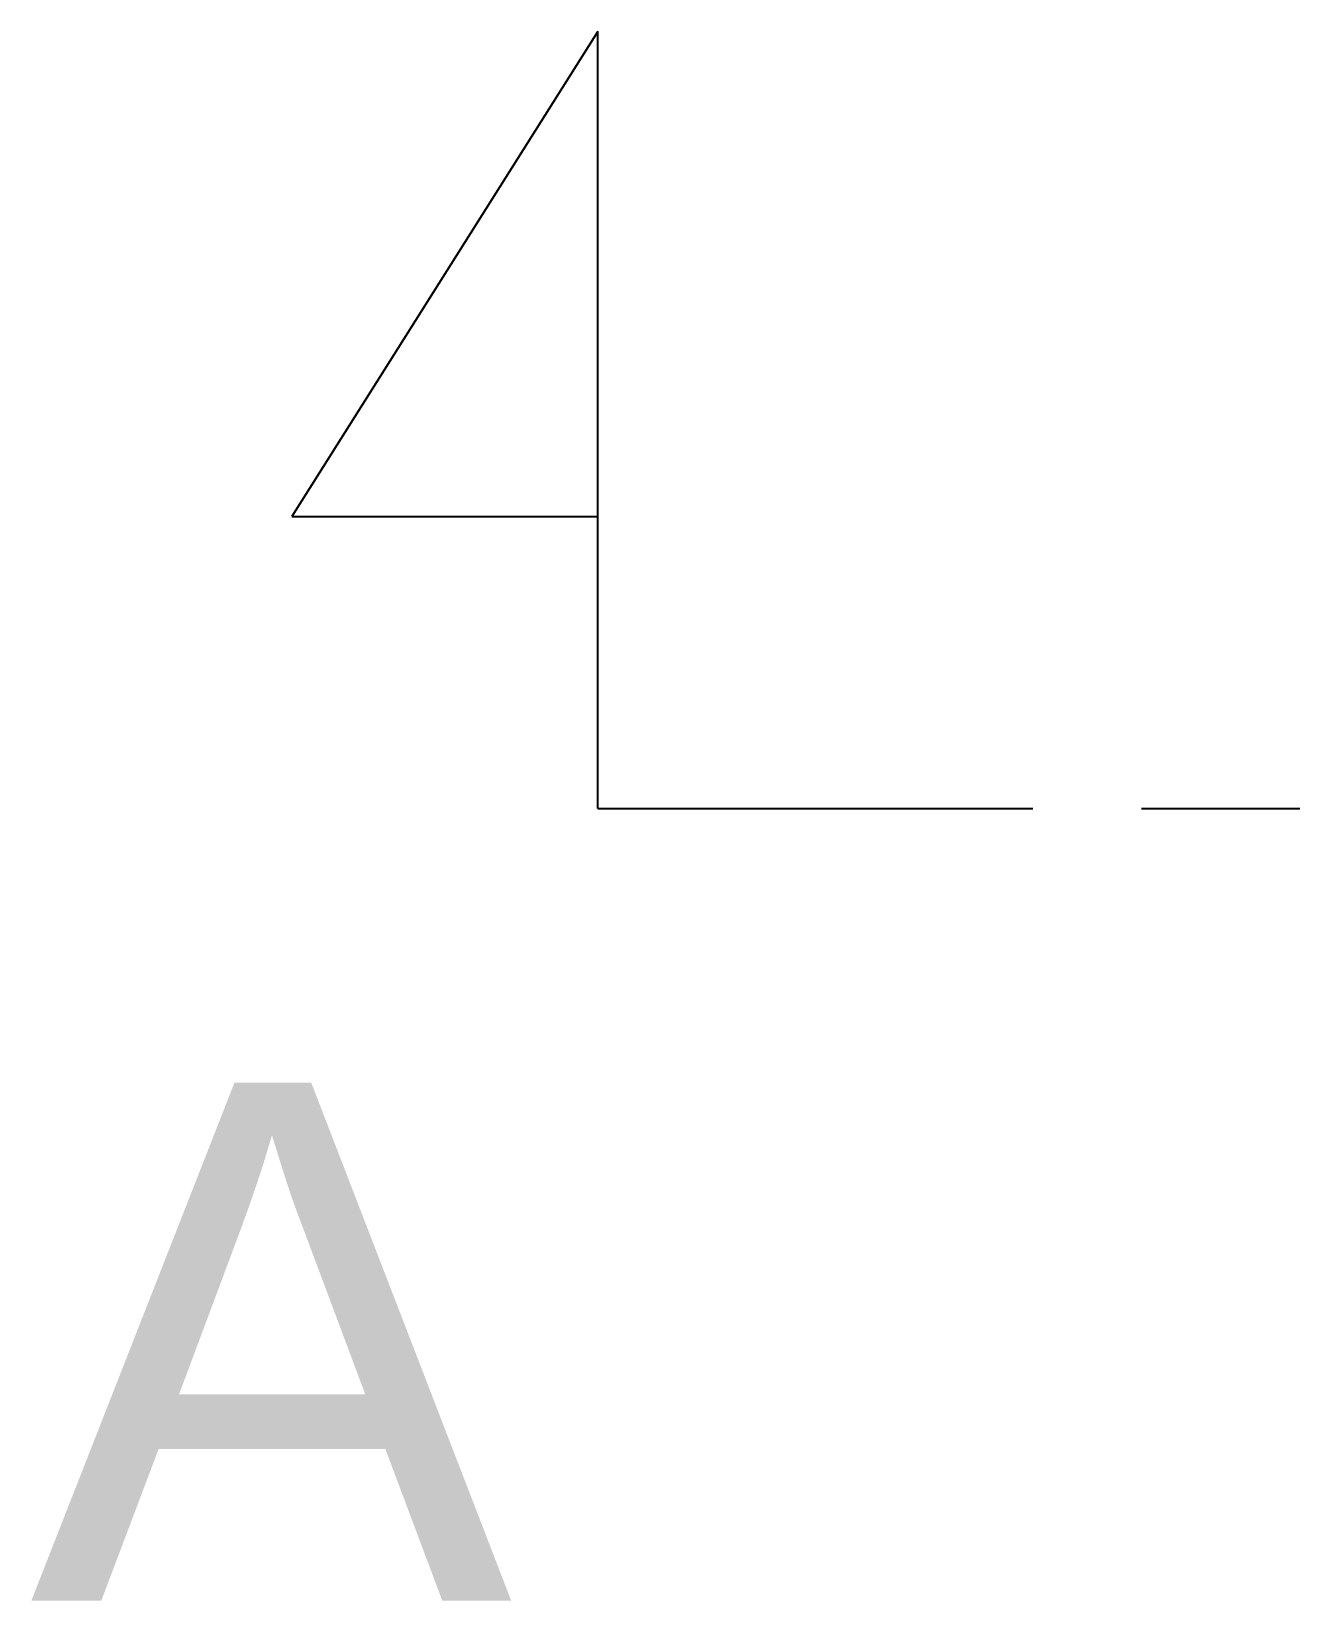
# Model space of a CAD drawing. Header units: millimetres. Extents: x 1251.1 to 1334.1, y 1577.6 to 1641.3.
# Drawn here: x 1271.815 to 1274.246, y 1610.222 to 1613.251 of the extents above; entities that cross this region are included whole.
import ezdxf

# ---------------------------------------------------------------- set-up
doc = ezdxf.new("R2010")
doc.units = ezdxf.units.MM
doc.linetypes.add('ACAD_ISO02W100', pattern=[15, 12, -3])
doc.layers.add('MURATURA', color=140, linetype='Continuous')
doc.styles.get("Standard").update_dxf_attribs({"font": 'Arial.ttf'})

msp = doc.modelspace()

# ---------------------------------------------------------------- linework, layer by layer
at = {"layer": 'MURATURA', "linetype": 'ACAD_ISO02W100'}
for p, q in [((1272.9087, 1613.2513), (1272.3181, 1612.3151)), ((1272.9087, 1611.7513), (1272.9087, 1613.2513)), ((1272.3181, 1612.3151), (1272.9087, 1612.3151)), ((1272.3181, 1612.3151), (1272.9087, 1612.3151))]:
    msp.add_line(p, q, dxfattribs=at)
at = {"layer": 'MURATURA', "linetype": 'ACAD_ISO02W100', "ltscale": 0.07}
msp.add_line((1272.9087, 1611.7513), (1289.8967, 1611.7513), dxfattribs=at)

# ---------------------------------------------------------------- texts
at = {"layer": 'MURATURA', "linetype": 'ACAD_ISO02W100', "insert": (1271.8126, 1611.2224), "char_height": 1, "attachment_point": 1}
msp.add_mtext_dynamic_manual_height_columns('A', width=1.973288, gutter_width=12.5, heights=[0], dxfattribs=at)

doc.saveas('drawing.dxf')
